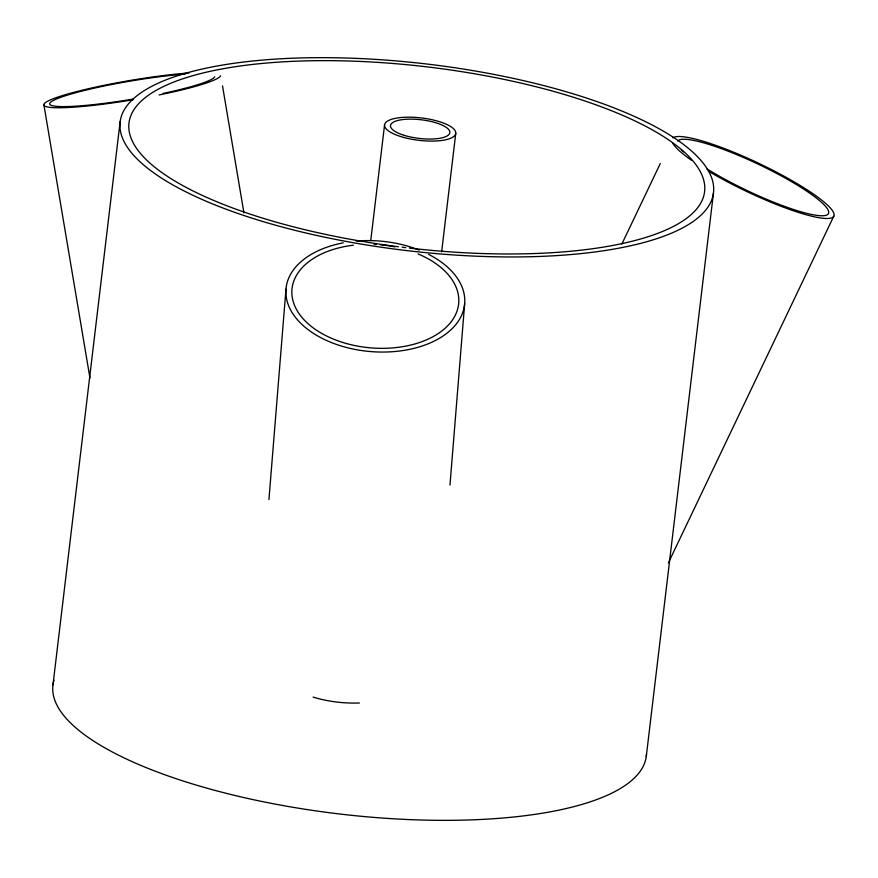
<?xml version="1.0" encoding="UTF-8"?>
<svg xmlns="http://www.w3.org/2000/svg" width="878" height="878" viewBox="0 0 878 878"><rect width="100%" height="100%" fill="white"/><g stroke="black" fill="none" stroke-linecap="round" stroke-linejoin="round"><path stroke-width="1.32" d="M268.942 499.538L285.965 289.202M449.975 485.106L464.681 303.448M52.987 684.84L120.165 121.449M370.757 240.561L384.564 124.863M441.645 251.832L455.759 133.412A35.855 11.26 6.8 0 0 403.595 117.323A35.855 11.26 6.8 0 0 401.125 136.672A35.855 11.26 6.8 0 0 455.759 133.412M646.263 756.551L713.441 193.16A298.805 93.825 6.8 0 0 279.423 58.859A298.805 93.825 6.8 0 0 257.539 219.895A298.805 93.825 6.8 0 0 713.441 193.16M621.898 243.974L660.289 163.517M668.41 562.831L833.76 216.24M222.518 85.89L243.941 212.959M43.911 104.888L89.951 377.957M363.832 241.648A289.839 91.005 6.8 0 1 188.496 76.968A289.839 91.005 6.8 0 1 676.784 145.814A289.839 91.005 6.8 0 1 409.367 248.068M405.757 247.64A289.839 91.005 6.8 0 1 402.135 247.201M398.524 246.751A289.839 91.005 6.8 0 1 365.018 241.845M646.482 754.202A298.805 93.825 6.8 0 1 333.267 813.215A298.805 93.825 6.8 0 1 53.997 680.209M214.693 76.781A83.662 9.098 -9.6 0 1 163.165 93.408M132.83 99.126A83.662 9.098 -9.6 0 1 53.997 100.114A83.662 9.098 -9.6 0 1 182.053 74.334M183.689 74.202A83.662 9.098 -9.6 0 1 185.302 74.081M220.576 75.837A89.644 9.757 -9.6 0 1 159.105 94.945M132.863 99.774A89.644 9.757 -9.6 0 1 49.124 100.487A89.644 9.757 -9.6 0 1 189.088 72.951M677.684 141.04A83.662 14.289 25.5 0 1 775.087 172.604A83.662 14.289 25.5 0 1 820.239 215.714A83.662 14.289 25.5 0 1 706.658 168.697M683.479 151.85A83.662 14.289 25.5 0 1 681.394 149.787M672.888 137.857A89.644 15.31 25.5 0 1 777.326 172.593A89.644 15.31 25.5 0 1 826.253 218.49A89.644 15.31 25.5 0 1 708.337 171.1M691.513 160.29A89.644 15.31 25.5 0 1 672.789 143.312M359.431 702.982A89.644 55.446 4.6 0 1 313.117 697.11M418.115 253.929A83.662 51.747 4.6 0 1 433.864 336.208A83.662 51.747 4.6 0 1 302.932 318.549A83.662 51.747 4.6 0 1 353.373 245.203M374.094 244.413A83.662 51.747 4.6 0 1 376.19 244.512M380.383 244.819A83.662 51.747 4.6 0 1 394.891 246.883M428.651 254.379A89.644 55.446 4.6 0 1 435.883 340.236A89.644 55.446 4.6 0 1 299.288 321.809A89.644 55.446 4.6 0 1 343.254 242.855M356.161 241.099A89.644 55.446 4.6 0 1 419.234 250.109M404.308 135.377A29.885 9.384 6.8 0 0 449.832 132.655A29.885 9.384 6.8 0 0 406.36 119.254A29.885 9.384 6.8 0 0 404.308 135.377"/></g></svg>
